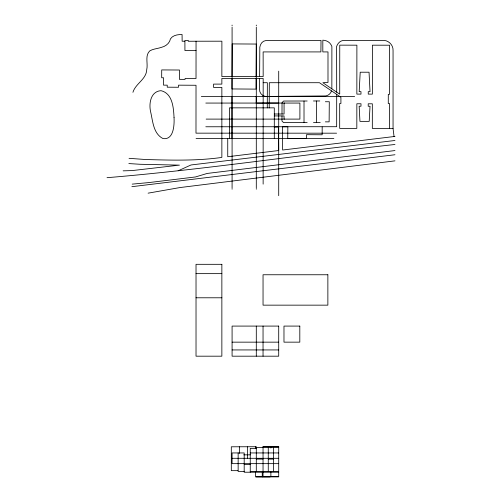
<?xml version="1.0" encoding="UTF-8"?>
<svg xmlns="http://www.w3.org/2000/svg" width="502" height="502" viewBox="0 0 502 502"><rect width="100%" height="100%" fill="white"/><g stroke="black" fill="none" stroke-linecap="round" stroke-linejoin="round"><path stroke-width="0.75" d="M259.616 76.561L259.816 49.629C259.227 45.764 261.611 40.913 265.859 40.562L321.023 40.398L320.891 51.919L263.136 51.919L263.173 76.561L221.859 76.561L221.89 41.195L196.056 41.227L196.018 78.525L185.094 78.456L185.062 79.385L179.415 79.354L179.484 70.023L161.713 69.922L161.682 77.76L163.545 77.76L163.508 85.133L167.229 85.164L167.229 87.191L178.517 87.26L178.517 85.164L196.018 85.265L195.987 133.155L336.597 133.187M263.136 184.127L263.173 78.456L221.859 78.425L221.859 84.104L213.557 84.104L213.557 87.392L221.859 87.392L221.859 157.427C196.646 160.991 171.056 160.226 145.674 159.523L129.039 158.325M269.216 107.911L269.317 82.711L319.429 82.711L336.698 94.363L336.666 126.711L205.807 126.774M393.053 128.437L389.47 128.405L389.502 103.531L388.272 103.531L388.303 94.363L389.47 94.363L389.565 45.211L372.396 45.18L372.365 94.131L368.248 94.1L368.248 91.671L370.037 91.671L369.045 72.213L360.21 72.213L359.181 91.64L360.976 91.64L360.976 94.131L356.853 94.1L356.891 45.18L339.754 45.149L339.722 94.131L336.698 92.173L336.597 46.479C337.545 43.718 339.766 41.089 342.74 40.53L384.287 40.398C389.219 40.944 393.38 45.5 393.053 50.558L393.053 128.437L394.051 136.538L394.98 136.444M267.29 107.911L267.353 82.711L263.173 82.711M274.299 113.992L281.998 114.023L282.036 102.634L283.592 101.04L307.174 101.009M322.184 126.943L322.152 134.781L306.509 134.68L306.477 138.602L287.746 138.502L287.847 126.774L282.532 126.811L282.632 150.023L394.051 136.538M231.987 78.425L231.924 88.948L256.033 89.118L256.095 78.456M231.987 76.561L232.188 43.919L256.296 44.05L256.095 76.561M259.616 78.456L259.553 89.149C259.139 93.322 263.192 97.068 267.321 96.422M331.847 88.816L331.885 46.611A9.412 9.412 0 0 0 330.918 44.584C329.281 41.748 325.993 40.304 322.817 40.166L322.817 51.919L327.994 51.919L327.994 82.441L322.88 82.704L336.698 92.173M281.998 114.023L284.063 114.023L284.063 103.067L299.901 103.067L299.901 119.106L284.063 119.106L284.063 115.949L281.998 115.949L281.967 121.001L283.53 122.595L307.174 122.626M196.056 50.558L184.931 50.526L184.899 41.227L184.931 40.53L188.25 40.367L188.25 41.264L196.056 41.227M331.483 90.912C330.617 94.119 327.285 96.359 323.978 95.957L269.248 96.422M132.923 92.305C135.584 83.464 146.427 79.366 146.741 69.558C148.178 63.566 144.689 55.565 149.828 50.859C153.374 48.763 157.71 48.681 161.55 47.307C165.666 46.347 169.682 43.228 170.448 38.874C172.876 35.127 177.94 34.462 182.075 34.519L182.138 41.227L184.899 41.227M178.154 170.78L191.005 164.97L394.98 140.491M148.103 193.163L179.98 187.553L394.98 160.847M394.98 144.476C298.954 155.124 203.316 169.732 107.02 177.689M394.98 150.556L207.213 173.435L195.491 176.955L148.667 182.602L132.195 184.127M394.98 154.741L131.863 186.688M313.486 122.626L320.226 122.425M123.128 170.843L132.195 170.58L179.452 165.133L140.064 164.273L128.838 163.57M274.299 127.106L278.516 127.012L278.71 150.525L227.739 156.731L227.739 138.602M278.71 103.029L256.196 103.067L256.196 96.459M201.333 96.422L354.65 96.422M313.449 100.971L319.761 100.971M325.371 101.737L329.293 101.737L329.124 121.86L325.371 121.86M205.807 103.067L284.477 103.067M206.159 119.106L284.477 119.106M389.47 128.405L372.333 128.405L372.333 103.795L368.211 103.795L368.211 106.255L370.037 106.255L369.208 121.365L359.947 121.365L359.15 106.223L360.976 106.223L361.007 103.763L356.853 103.763L356.822 128.374L339.685 128.374L339.685 103.5L340.914 103.5L340.914 97.35L336.698 94.363M196.056 138.602L333.874 138.602M196.025 273.64L221.859 273.64M196.025 297.786L221.859 297.786M232.087 342.151L278.71 342.151M232.087 349.938L278.71 349.938M263.042 446.724L278.71 446.724M256.296 447.583L278.71 447.583M256.296 448.368L250.247 448.368L250.247 472.225M250.247 452.942L278.71 452.942M243.777 454.837L250.379 454.837M232.087 458.295L278.71 458.295M256.296 459.079L263.042 459.079M268.269 459.079L273.49 459.079M278.71 463.653L232.087 463.653L232.087 452.942L244.192 452.942L244.192 472.225L278.71 472.225M244.192 464.438L250.247 464.438M237.904 470.656L231.303 470.656L231.303 446.799L256.296 446.724L256.296 471.441M244.192 471.441L238.143 471.441L238.143 452.942M250.247 471.441L278.71 471.441M278.71 476.687L263.042 476.687L263.042 472.005M256.296 476.825L278.71 476.825L278.71 446.585L263.042 446.585L263.042 471.441M270.095 476.9L255.512 476.9L255.512 472.219M274.299 115.918L281.998 115.949M316.605 100.971L316.605 122.526M304.017 101.009L304.017 122.626M278.71 71.152L278.71 195.686M274.299 138.533L274.299 107.848L229.496 107.848L229.496 138.533M273.49 447.583L273.49 471.441M270.879 446.585L270.879 448.048M270.879 472.005L270.879 476.687M268.269 447.583L268.269 471.441M263.042 326.087L263.042 356.182M262.257 472.219L262.257 476.9M256.296 25.1L256.296 25.79M256.296 27.183L256.296 187.823M256.296 188.52L256.296 189.21M256.296 326.087L256.296 356.182M255.512 446.799L255.512 448.261M247.442 446.799L247.442 458.489M239.372 446.799L239.372 453.375M232.087 25.1L232.087 25.79M232.087 27.183L232.087 187.823M232.087 188.52L232.087 189.21M231.924 96.459L231.924 138.602M174.037 117.443C174.42 124.86 173.805 140.284 162.981 138.565C153.204 133.582 152.853 121.151 150.625 111.802C148.68 103.607 150.688 91.264 161.017 90.68C172.556 93.397 173.535 107.673 174.037 117.443M221.859 264.316L196.025 264.316L196.025 356.182L221.859 356.182L221.859 264.316M327.869 274.757L263.042 274.757L263.042 305.153L327.869 305.153L327.869 274.757M278.71 326.087L232.087 326.087L232.087 356.182L278.71 356.182L278.71 326.087M299.807 326.087L283.975 326.087L283.975 342.151L299.807 342.151L299.807 326.087"/></g></svg>
